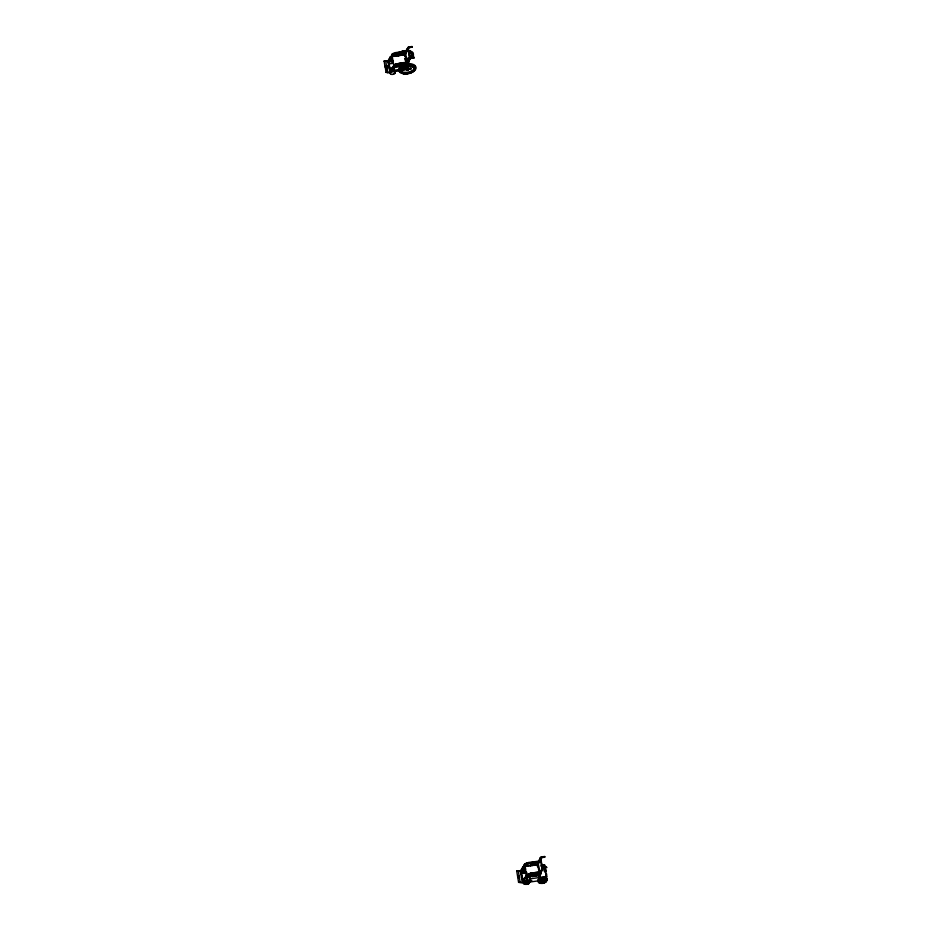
<?xml version="1.0" encoding="UTF-8"?>
<svg xmlns="http://www.w3.org/2000/svg" width="931" height="931" viewBox="0 0 931 931"><rect width="100%" height="100%" fill="white"/><g stroke="black" fill="none" stroke-linecap="round" stroke-linejoin="round"><path stroke-width="1.4" d="M527.027 880.854L526.899 875.559A2.118 1.082 -10.2 0 1 528.773 874.64L540.608 873.08L528.692 874.151A2.118 1.082 -10.2 0 0 526.655 875.547L527.027 880.854L531.822 880.505L523.431 881.517L530.414 880.191M404.787 51.647A8.612 4.411 -10.2 0 1 406.998 51.473C405.893 46.725 411.327 48.156 412.119 46.55L408.348 47.516L405.485 53.114L406.056 52.962M391.718 55.418A2.653 1.362 -10.2 0 1 394.267 53.672L406.242 52.089L407.755 47.644A1.466 0.756 -10.2 0 1 409.303 46.794L409.349 47.562L412.212 47.039M408.069 64.158L407.499 64.309L408.476 63.238C408.337 58.048 411.758 58.444 414.051 57.257L410.21 58.292M539.119 862.513C539.002 856.462 542.482 858.382 544.693 856.532L540.911 857.498L539.037 862.025M538.106 862.99L537.629 864.108L530.647 865.05L530.402 865.853L537.711 864.596L540.329 857.626A1.466 0.756 -10.2 0 1 541.865 856.776L541.923 857.544L544.786 857.02M525.771 870.194L524.898 864.364A2.118 1.082 -10.2 0 1 526.76 863.444L538.595 861.885L538.06 863.095L540.608 874.209C541.493 869.577 543.262 867.622 546.613 867.238L542.785 868.274L539.968 875.035L540.038 877.374L539.41 877.468L539.235 875.99L539.386 877.177M540.643 872.289L528.668 873.872A2.653 1.362 -10.2 0 0 526.131 875.629L526.213 876.118A2.653 1.362 -10.2 0 1 528.761 874.36L540.736 872.778L542.284 868.227A1.466 0.756 -10.2 0 1 543.797 867.483L543.879 867.971A4.597 2.362 -10.8 0 0 544.309 866.167M545.589 870.299C544.018 869.624 545.822 870.846 544.833 869.507M409.303 46.794L412.119 46.55M409.337 47.551L409.384 47.283A1.466 0.756 -10.2 0 0 407.883 48.028L405.136 54.615L407.068 65.321L394.232 67.032L401.808 66.31A7.553 3.875 -10.2 0 1 403.321 65.554M393.65 66.136A2.653 1.362 -10.2 0 1 396.187 64.379L408.162 62.796L409.71 58.246A1.466 0.756 -10.2 0 1 411.223 57.501L414.004 57.536M414.051 57.257L414.086 58.025M541.865 856.776L544.693 856.532M541.912 857.532L541.958 857.265A1.466 0.756 -10.2 0 0 540.457 858.01L538.06 863.095M543.797 867.483L546.613 867.238M543.832 868.239L546.706 867.727M544.495 871.591L545.869 870.799L545.647 869.635L544.274 869.822L544.495 871.591L545.869 871.393C543.518 869.251 546.311 869.891 545.112 869.647M542.296 881.296L543.029 880.714L542.692 881.226M545.263 869.682L544.821 870.392L545.601 870.054M401.808 66.31L402.343 65.705M540.643 874.139L540.05 875.524L532.334 876.56L534.918 875.687M522.21 871.195L522.268 872.417M522.035 872.207L525.468 870.357M522.151 871.672L524.712 870.404M524.723 871.369L524.13 871.416L524.863 871.416M523.711 883.216L524.374 882.076M524.106 883.286L524.467 882.483M524.141 883.438L525.445 881.878M526.806 883.135L526.713 882.856M529.087 882.646L528.75 883.286M529.122 882.809L529.215 882.111M529.029 883.123L529.297 882.507M529.25 883.123L529.145 881.785M394.453 70.872L394.081 65.566A2.118 1.082 -10.2 0 1 396.117 64.169L408.034 63.099L396.199 64.658A2.118 1.082 -10.2 0 0 394.337 65.577L394.453 70.872L399.248 70.523L390.857 71.536L399.166 70.034M406.242 52.089L407.883 48.028L409.71 58.246M408.162 62.796L409.756 58.839A1.466 0.756 -10.2 0 1 411.304 57.99L414.132 57.745M536.07 861.931L526.748 863.165A2.653 1.362 -10.2 0 0 524.211 864.922L524.293 865.399A2.653 1.362 -10.2 0 1 526.841 863.654L538.816 862.071L540.457 858.01L542.284 868.227M540.736 872.778L542.331 868.821L540.411 858.114L538.77 862.083M407.394 65.054L409.733 59.456M407.836 48.133L405.579 53.602L406.975 64.844M407.406 63.82L409.675 58.35L408.348 48.133L407.673 48.528M400.423 54.999L397.84 55.872L405.136 54.615L405.532 53.009M405.951 52.078L394.197 53.463A2.118 1.082 -10.2 0 0 392.323 54.382L392.533 60.166M392.242 55.348A2.118 1.082 -10.2 0 1 394.279 53.951L406.114 52.38L405.579 53.602L406.021 51.903L405.485 53.114M405.055 54.289L405.52 56.384L404.892 56.477L406.044 52.555M407.068 65.321L407.545 64.204M407.964 63.273L407.499 64.309M538.595 863.014L537.257 864.433M538.13 864.818L538.688 863.503M532.241 876.071L539.549 874.826L542.249 868.332L540.83 857.637M540.446 872.766L539.98 873.802L540.446 872.766L541.039 873.22L540.073 874.29L540.539 873.255M532.567 875.757C511.864 880.959 538.584 874.488 539.631 875.303L540.108 874.186M538.141 863.584L538.688 862.362L526.853 863.933A2.118 1.082 -10.2 0 0 524.816 865.33M388.227 60.724L384.003 61.167L387.983 61.562L388.541 60.713L389.461 65.822L388.902 66.683L384.922 66.276L389.135 65.833L388.122 60.724L390.24 56.954M391.788 56.465A2.397 1.222 -10.2 0 0 390.333 57.431L388.215 61.213L390.799 56.884A1.862 0.954 -10.2 0 1 391.718 56.267M388.727 61.202L390.88 57.373A1.862 0.954 -10.2 0 1 391.8 56.756L391.695 55.976A2.397 1.222 -10.2 0 0 390.252 56.942M392.254 68.149L390.136 71.92L392.801 68.079A1.862 0.954 -10.2 0 1 393.72 67.463L393.615 66.683A2.397 1.222 -10.2 0 0 392.172 67.649L390.054 71.431L392.719 67.591A1.862 0.954 -10.2 0 1 393.638 66.974M522.221 882.716L522.803 881.901L520.697 870.706L522.815 866.936A2.397 1.222 -10.2 0 1 524.269 865.958L524.374 866.738A1.862 0.954 -10.2 0 0 523.455 867.355L520.79 871.195L523.373 866.866A1.862 0.954 -10.2 0 1 524.281 866.249M524.747 877.63L522.71 881.901L525.375 878.061A1.862 0.954 -10.2 0 1 526.294 877.444L526.19 876.665A2.397 1.222 -10.2 0 0 524.747 877.63L522.617 881.413L525.293 877.584A1.862 0.954 -10.2 0 1 526.213 876.955M545.519 870.404L545.869 871.02M389.077 67.649L389.635 66.799L388.925 67.346L389.996 72.758L387.587 72.56L386.668 67.451L388.925 67.346M389.996 72.758L390.566 71.419M521.674 877.758L522.21 876.781M523.129 881.89L522.57 882.739L518.579 882.344L516.705 870.974L520.79 870.706M407.941 70.011L407.254 70.162M389.647 72.734L390.229 71.92L389.309 66.799M385.771 61.085L386.528 66.427M387.587 72.56L386.865 67.172L385.097 67.253L386.702 67.404M386.83 67.218L387.61 72.513L386.016 72.362L390.17 72.49M516.705 870.974L520.557 871.544L521.116 870.694L523.222 881.89M518.311 871.113L520.185 882.495M518.579 882.344L522.745 882.472M522.268 870.846C519.94 873.511 525.189 874.104 526.69 872.661M522.466 870.881C520.092 873.255 525.096 873.825 526.434 872.568M529.111 882.46L526.55 883.74L524.072 883.1M528.773 883.438L529.576 882.064L528.889 881.506M528.971 883.472C531.822 879.9 522.803 880.342 524.211 883.763M399.993 65.775L399.76 66.578L399.993 65.775L402.774 65.403M401.971 66.287L402.297 65.461M532.625 865.562L532.986 864.98M522.012 871.067L522.698 870.52M522.582 871.102L522.442 872.219M524.712 882.786L527.982 881.936M528.354 883.577L529.145 882.856M528.54 883.798L529.227 883.251M540.248 858.51L540.923 858.126M407.825 70.069C410.199 67.509 403.612 70.5 408.057 69.941M522.5 870.694L523.362 870.334M522.756 870.799L523.385 870.497M526.294 871.893L525.061 872.277M526.329 872.044L523.175 872.65M526.352 872.161L522.244 872.3M526.609 872.254L523.001 872.952L521.895 871.544M524.642 882.064L528.238 881.366M524.909 882.274L527.446 881.61M524.944 882.425L525.573 882.076M528.657 883.216L525.771 883.961L524.339 883.251M528.494 883.519L525.328 884.136M527.889 883.985L528.738 883.624M400.272 54.778L399.166 54.917M402.273 65.973L401.18 66.113M532.835 864.759L531.741 864.899M534.848 875.955L533.754 876.094M407.196 68.417C410.42 67.486 405.043 66.508 406.382 68.359M407.324 68.091C409.012 66.543 406.672 71.489 407.592 69.208M523.245 870.252L524.56 869.915M523.129 870.38L523.932 870.148M523.303 870.52L525.282 870.136M525.491 882.157L526.771 881.657M528.11 883.938L526.62 884.322M538.083 866.272L537.49 866.761M407.394 67.858L407.475 68.638M542.494 880.633L541.912 881.04L542.517 881.459M407.79 70.034L407.196 70.128M523.85 870.148L524.619 869.996L521.418 870.322L524.595 870.497L524.49 869.74L521.581 870.031L524.572 870.229L524.211 864.922M524.467 872.661L525.142 872.533M526.678 880.959C524.351 880.575 522.163 884.054 525.387 884.403M526.678 884.403L527.365 884.275M392.254 54.487L401.249 53.16M394.267 65.682L403.263 64.355M537.396 866.272L538.025 866.179M541.865 865.423L544.658 865.039L546.846 879.655L530.1 881.994L529.134 876.886M545.182 868.576L545.531 871.067M546.218 874.546L546.555 873.813L546.555 876.362M530.1 881.994L530.076 878.852L546.823 876.513M405.055 54.126L392.23 55.837L396.373 55.569M402.332 54.766L398.165 55.557M405.555 54.836L404.776 54.941M404.997 58.781L407.836 58.409M403.158 66.124L407.266 65.077M401.005 69.511L401.342 70.244L401.005 69.511L406.824 68.731M408.674 68.475L411.083 68.161L411.188 68.929L401.121 70.267M401.261 69.755L406.835 69.01M408.255 68.813L411.083 68.161M400.865 70.023L406.905 69.22M408.767 68.964L411.165 68.638M530.321 865.365L536.081 864.596M533.8 865.399L536.163 865.085M539.968 875.035L539.189 875.14L539.317 876.478M406.149 51.601L394.174 53.183A2.653 1.362 -10.2 0 0 391.637 54.941L392.009 60.236L389.007 60.05L392.009 60.236M405.136 54.615L392.021 56.349L393.86 66.59L404.636 65.158M393.72 56.419L396.466 56.058M408.081 62.307L396.094 63.89A2.653 1.362 -10.2 0 0 393.557 65.647L393.929 70.954L390.939 70.756L393.929 70.954M538.723 861.582L528.366 863.456L528.261 862.502L537.35 861.338L537.455 862.257L537.35 861.338M528.948 865.551L524.805 865.818L530.728 865.539M537.711 864.596L524.595 866.33L526.434 876.571L539.549 874.837M397.63 63.68L406.696 62.074L406.812 62.982L397.723 64.169L400.225 63.343M402.82 63.005L406.719 62.493L397.723 64.169M394.36 70.384L398.968 69.778M530.298 874.151C550.407 870.427 532.462 875.373 530.181 873.208L539.27 872.056L539.375 872.964M526.934 880.365L530.391 879.911M395.71 52.974L404.776 51.356L404.88 52.276A7.553 3.875 -10.2 0 1 406.766 52.043M404.857 51.845L395.687 52.52M391.928 60.026L388.844 60.34L392.021 60.515M410.664 46.946L412.165 47.306M524.444 872.394L523.141 872.498M526.806 881.925L527.412 881.89M525.852 884.369L526.69 884.299M527.342 881.098L528.843 881.529M527.423 881.506L528.599 881.797M527.377 881.727L528.098 881.82M525.142 884.31L526.073 884.334M523.257 872.382L522.186 871.812M522.605 872.359L523.292 872.545M528.04 881.552L529.006 882.018M528.633 881.96L527.865 881.61M524.805 883.996L525.503 884.287M522.21 872.149L522.803 872.417M528.494 881.285L529.297 881.773M528.436 881.901L529.029 882.181M524.002 883.507L524.991 884.008M524.421 883.891L525.026 884.159M523.711 883.182L524.456 884.043M541.656 865.621L541.516 865.004A3.677 1.885 -10.8 0 1 542.936 865.434M546.206 873.86L546.555 875.675M545.159 870.729L545.647 873.278M546.125 875.827L546.846 879.655M529.599 876.304L530.076 878.852M411.223 57.501L411.269 58.269A8.612 4.411 -10.2 0 0 409.081 51.612M409.163 57.443L409.175 57.734M406.696 62.074L406.812 62.982M407.394 66.241L406.824 67.195L407.347 66.508M405.427 55.802L405.52 56.384M407.429 67.521L407.848 69.243M406.614 65.158L406.754 66.497M544.74 857.288L543.332 857.416M539.922 875.547L539.945 876.886L539.305 876.688M537.629 864.108L539.631 875.303M539.922 876.49L540.027 877.188M392.23 55.837L392.312 56.325M394.267 67.3L394.185 66.823M389.635 66.799L390.555 71.908M389.379 66.799L390.426 71.908M387.831 61.26L388.751 66.38M384.131 60.98L384.922 66.276M385.225 67.067L386.016 72.362M526.748 863.165L526.853 863.933M528.668 873.872L528.773 874.64M524.805 865.818L524.886 866.307M526.841 877.281L526.76 876.804M526.515 881.203L526.411 880.447L523.501 880.738L526.504 880.935L526.131 875.629M522.826 866.924L522.908 867.424A2.397 1.222 -10.2 0 1 524.351 866.447M520.406 871.241L522.419 882.437M406.661 66.008L406.835 67.3M539.27 872.056L530.181 873.208M537.955 865.027L538.106 866.645M407.359 65.566L407.452 67.207M405.509 57.14L405.637 58.42M404.776 51.356L404.88 52.276M545.647 869.635L544.274 870.415L544.274 869.822M544.658 865.039L544.682 868.169M544.17 877.7A4.027 2.071 -10.8 0 1 545.938 880.132A4.027 2.071 -10.8 0 1 541.039 881.971A4.027 2.071 -10.8 0 1 538.421 879.865M538.781 879.306A4.027 2.071 -10.8 0 1 542.168 877.735M540.143 882.216A4.597 2.362 -10.8 0 1 539.573 878.27A4.597 2.362 -10.8 0 1 546.73 878.713A4.597 2.362 -10.8 0 1 541.248 882.285M544.007 866.563A4.597 2.362 -10.8 0 1 544.565 868.286M541.19 865.877A4.597 2.362 -10.8 0 1 543.262 866.179M541.016 864.992A4.597 2.362 -10.8 0 1 543.076 865.295M541.062 866.179A4.027 2.071 -10.8 0 1 542.028 866.237M541.737 864.759A4.027 2.071 -10.8 0 1 543.227 865.295M541.807 865.108A4.027 2.071 -10.8 0 1 542.645 865.306M392.265 68.138A2.397 1.222 -10.2 0 1 393.708 67.172M392.067 62.843A2.584 1.327 -10.2 0 1 388.564 62.866M388.25 61.9A2.584 1.327 -10.2 0 1 390.322 60.608A2.584 1.327 -10.2 0 1 392.905 60.887M388.564 62.028A2.584 1.327 -10.2 0 1 392.393 61.109A2.584 1.327 -10.2 0 1 392.521 63.145A2.584 1.327 -10.2 0 1 388.646 63.355M390.485 73.572A2.584 1.327 -10.2 0 1 391.509 71.547A2.584 1.327 -10.2 0 1 395.023 71.78A2.584 1.327 -10.2 0 1 393.382 73.77M405.101 64.891A7.553 3.875 -10.2 0 1 414.19 66.008A7.553 3.875 -10.2 0 1 410.618 71.419A7.553 3.875 -10.2 0 1 400.9 71.256M399.783 69.464A7.553 3.875 -10.2 0 1 400.679 67.369M408.43 51.275A7.553 3.875 -10.2 0 1 408.814 58.001M407.045 58.653A7.553 3.875 -10.2 0 1 405.113 59.072M397.618 55.243A7.553 3.875 -10.2 0 1 398.305 54.196M402.739 51.717A7.553 3.875 -10.2 0 1 404.659 51.298M408.581 52.171A7.553 3.875 -10.2 0 1 410.49 58.059M407.196 59.549A7.553 3.875 -10.2 0 1 405.276 59.968M398.468 55.092A7.553 3.875 -10.2 0 1 402.902 52.613M415.54 68.3A8.612 4.411 -10.2 0 1 414.76 69.499M411.735 71.582A8.612 4.411 -10.2 0 1 409.71 72.327M407.51 72.793A8.612 4.411 -10.2 0 1 403.216 72.827M400.016 71.664A8.612 4.411 -10.2 0 1 404.799 64.414A8.612 4.411 -10.2 0 1 415.773 67.113M407.499 60.038A8.612 4.411 -10.2 0 1 405.311 60.515M402.599 52.124A8.612 4.411 -10.2 0 0 397.549 54.952A7.553 3.875 -10.2 0 1 398.27 53.951M396.594 55.255A8.612 4.411 -10.2 0 1 409.861 50.914A8.612 4.411 -10.2 0 1 409.372 58.397M408.011 51.019A6.889 3.538 -10.2 0 1 409.745 56.384M399.818 52.788A6.889 3.538 -10.2 0 1 404.578 51.042A7.553 3.875 -10.2 0 0 400.912 52.124M408.069 51.368A6.889 3.538 -10.2 0 1 409.803 56.733M406.812 58.106A6.889 3.538 -10.2 0 1 405.055 58.478M398.84 54.033A6.889 3.538 -10.2 0 1 401.261 52.369M408.383 51.019A7.553 3.875 -10.2 0 1 410.28 56.907M406.998 58.409A7.553 3.875 -10.2 0 1 405.066 58.828M412.049 54.533A7.553 3.875 -10.2 0 1 410.222 56.558M397.316 55.685A7.553 3.875 -10.2 0 1 398.2 53.602M399.341 52.613A7.553 3.875 -10.2 0 1 407.429 50.577A7.553 3.875 -10.2 0 1 412.247 53.486M542.331 868.821A1.466 0.756 -10.2 0 1 543.879 867.971M524.828 878.119A2.397 1.222 -10.2 0 1 526.283 877.153M519.37 876.222L518.008 876.408L518.113 877.596L519.591 877.398L519.37 876.222M540.585 882.809A4.027 2.071 -10.8 0 0 546.439 880.086A4.027 2.071 -10.8 0 0 540.376 879.201A4.027 2.071 -10.8 0 0 540.585 882.809M540.317 883.1A4.597 2.362 -10.8 0 0 546.997 879.993A4.597 2.362 -10.8 0 0 540.085 878.992A4.597 2.362 -10.8 0 0 540.317 883.1M540.876 883.216A3.677 1.885 -10.8 0 0 546.218 880.738A3.677 1.885 -10.8 0 0 540.678 879.935A3.677 1.885 -10.8 0 0 540.876 883.216M540.806 882.867A3.677 1.885 -10.8 0 0 546.148 880.389A3.677 1.885 -10.8 0 0 540.608 879.586A3.677 1.885 -10.8 0 0 540.806 882.867M540.702 883.403A4.027 2.071 -10.8 0 0 546.567 880.679A4.027 2.071 -10.8 0 0 540.492 879.807A4.027 2.071 -10.8 0 0 540.702 883.403M540.632 883.053A4.027 2.071 -10.8 0 0 546.485 880.33A4.027 2.071 -10.8 0 0 540.422 879.458A4.027 2.071 -10.8 0 0 540.632 883.053M403.984 73.77A7.553 3.875 -10.2 0 0 414.993 68.766A7.553 3.875 -10.2 0 0 403.589 67.044A7.553 3.875 -10.2 0 0 403.984 73.77M403.926 73.421A7.553 3.875 -10.2 0 0 414.923 68.417A7.553 3.875 -10.2 0 0 403.53 66.695A7.553 3.875 -10.2 0 0 403.926 73.421M391.532 74.41A2.584 1.327 -10.2 0 0 395.291 72.699A2.584 1.327 -10.2 0 0 391.392 72.118A2.584 1.327 -10.2 0 0 391.532 74.41M403.879 73.177A7.553 3.875 -10.2 0 0 414.877 68.161A7.553 3.875 -10.2 0 0 403.484 66.438A7.553 3.875 -10.2 0 0 403.879 73.177M403.379 73.724A8.612 4.411 -10.2 0 0 415.924 68.01A8.612 4.411 -10.2 0 0 402.937 66.043A8.612 4.411 -10.2 0 0 403.379 73.724M404.298 73.433A6.889 3.538 -10.2 0 0 414.33 68.859A6.889 3.538 -10.2 0 0 403.938 67.288A6.889 3.538 -10.2 0 0 404.298 73.433M404.229 73.084A6.889 3.538 -10.2 0 0 414.272 68.51A6.889 3.538 -10.2 0 0 403.879 66.939A6.889 3.538 -10.2 0 0 404.229 73.084"/></g></svg>
